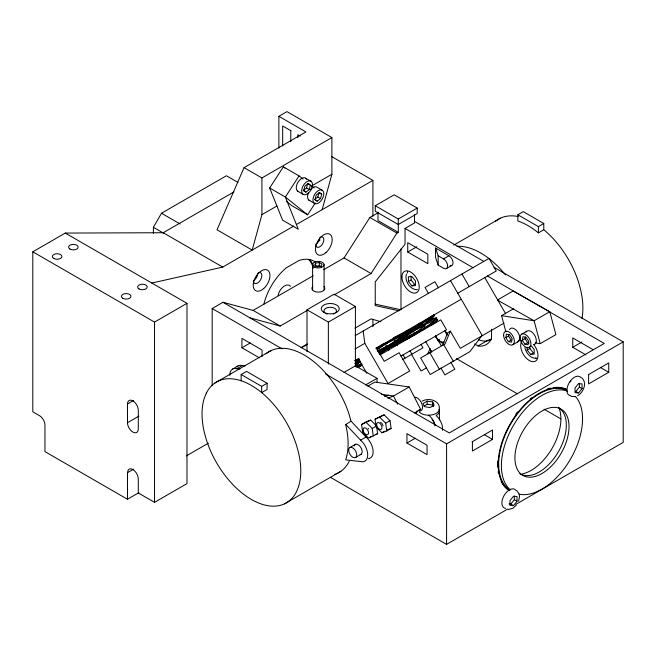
<?xml version="1.0" encoding="UTF-8"?>
<svg xmlns="http://www.w3.org/2000/svg" width="656" height="656" viewBox="0 0 656 656"><rect width="100%" height="100%" fill="white"/><g stroke="black" fill="none" stroke-linecap="round" stroke-linejoin="round"><path stroke-width="0.98" d="M312.6 289.854L312.6 264.663M324.08 289.854L324.08 264.663M372.911 216.193L372.911 180.384L331.78 156.636M377.987 212.183L377.987 220.613L398.274 232.331L398.274 219.014L375.281 205.738L375.281 211.248L398.274 224.516L417.208 213.585L417.208 208.083L394.215 194.807L375.281 205.738M127.477 499.257L127.477 472.705L128.199 469.999L129.06 469.204A7.651 4.42 60 0 1 134.956 471.254A7.651 4.42 60 0 1 138.293 478.954L138.293 492.976L154.529 502.34L186.985 483.603L186.985 303.343L65.264 233.069L32.8 251.806L32.8 411.796L39.565 415.699A7.651 4.42 60 0 1 44.969 425.072L44.969 451.623L127.477 499.257L138.883 492.672M505.817 337.66L506.399 334.15L509.581 334.65L512.164 338.652L511.582 342.161L508.4 341.661L505.817 337.66L508.515 336.093L508.81 334.339M522.332 340.251L522.922 336.749L526.096 337.241L528.687 341.251L528.105 344.753L524.923 344.261L522.332 340.251L525.038 338.693L525.333 336.938M306.541 187.977L307.697 183.639L310.395 185.197L309.238 189.535L305.909 192.134L303.203 190.576L306.541 187.977L309.238 189.535M314.511 199.604L317.84 197.005L318.996 192.667L321.702 194.225L320.546 198.563L317.217 201.162L315.183 199.998M244.065 167.641L261.916 177.948L261.916 214.66L252.183 250.084L217.013 229.789L244.065 167.641L305.926 131.93L278.874 116.317L278.874 148.035M322.153 209.69L331.887 174.266L331.887 137.555L286.984 111.627L278.874 116.317M518.634 501.135L519.527 496.608L519.265 494.411M577.575 395.781C583.323 392.641 587.604 382.874 581.765 377.897M427.86 353.822L430.115 348.361M430.393 352.362L431.148 350.542M442.546 345.351L447.802 332.592L450.336 331.132L460.282 348.361L504.07 323.08M450.336 331.132L445.08 343.883L420.676 357.979L430.238 374.543L469.926 351.624L481.52 336.102M406.384 274.093C404.432 280.94 409.967 289.854 417.429 289.739M315.634 263.105L314.642 265.237L317.348 266.803L321.046 266.229L322.039 264.097L319.333 262.531L315.634 263.105L315.634 266.229L319.333 265.655L321.358 266.828M153.389 233.372L153.389 227.296L161.507 213.241L226.427 175.759L237.964 182.425M323.752 269.657L344.047 257.931L369.869 217.489L378.479 212.519M334.035 294.954L371.099 273.552L396.921 233.11L398.274 232.331M269.673 187.977L285.36 197.038L298.291 229.231L282.605 220.178L269.673 187.977L283.343 166.829L299.038 175.89L303.006 179.063M299.038 175.89L285.36 197.038L307.615 214.815L315.274 202.975M516.297 505.194L512.771 508.31L508.367 509.474M579.379 383.317L579.379 387.065L575.861 391.435L578.543 392.977L582.061 388.606L582.061 383.924L578.543 383.612L575.033 387.983L575.033 392.665L578.543 392.977M509.072 503.915L510.835 504.07L514.345 499.7L514.345 495.952M513.509 505.62L517.026 501.25L517.026 496.567L513.509 496.248L509.999 500.618L509.999 505.309L513.509 505.62L510.835 504.07M421.972 323.818L422.899 322.859M424.645 328.443L425.572 327.483M404.44 335.774L385.08 348.869C402.226 339.972 423.801 331.067 436.527 318.431M355.618 364.638L359.185 361.62M355.552 364.383L357.815 362.604M419.897 323.096L409.09 330.96L397.807 336.831M360.111 361.94L355.101 366.138M421.185 324.507L417.733 326.95M422.907 329.878L423.858 329.132M432.575 315.429L414.403 327.91L375.855 348.074M409.795 332.264L395.527 341.874L377.823 350.812M377.872 348.09L381.915 345.245M376.749 349.919L391.148 340.193M379.184 353.682L386.384 348.631M379.422 354.543L388.869 347.967M414.338 330.099L398.463 341.054L388.59 346.655M359.644 359.718L355.298 362.686M361.833 363.654L357.241 366.778M418.331 328.172L400.127 340.12M358.471 366.975L361.866 364.654M355.38 361.604L359.152 359.029L355.035 360.628M378.168 347.59L379.537 346.671M377.815 348.853L390.402 340.677M392.444 344.621L387.991 347.549L389.533 346.516M380.316 353.584L391.337 346.36M359.144 360.775L357.733 361.677M425.121 325.77L410.467 336.356L389.082 346.827M381.169 345.007L382.538 344.129M433.304 314.913L433.895 314.536M430.705 325.581L435.855 321.907L437.741 319.734L414.608 334.913L379.266 353.24M405.236 335.273L414.198 330.271L425.047 325.811M377.134 348.385L384.375 344.187L407.056 333.1M379.799 353.01L387.048 348.812L409.967 337.578M389.188 347.729L392.206 345.851M393.452 337.873L395.01 336.913M406.909 333.223L387.696 346.245L378.184 351.714M415.879 328.016L434.666 315.085L433.69 316.815L427.81 321.104L433.313 318.463L436.666 317.816L414.354 328.894L384.08 348.451A52.283 14.407 -33 0 1 378.537 351.764M378.643 352.567L416.273 328.763L435.863 319.603M378.496 352.715L380.045 351.788M393.821 344.818L410.968 336.274M377.003 348.352L413.042 329.656M425.842 322.268L427.204 321.481M65.264 233.069L163.221 232.732L233.897 191.929M261.916 177.948L331.887 137.555M261.916 214.66L276.971 205.968M311.518 186.025L331.887 174.266M151.823 283.039L222.728 267.09L293.806 226.049M296.463 224.516L372.911 180.384M32.8 251.806L154.529 322.088L186.985 303.343M212.183 385.695L212.183 308.533L222.999 302.285L253.15 310.411L280.202 326.032L307.557 310.239M398.274 219.014L417.208 208.083M253.15 310.411L313.158 275.766M399.078 310.813L375.24 305.581L375.24 281.867L405.031 244.229L405.031 228.427L414.502 222.958L414.502 214.528M127.477 403.989A7.651 4.42 60 0 1 132.889 400.865A7.651 4.42 60 0 1 138.293 410.238L138.293 428.975A7.651 4.42 60 0 1 132.889 432.099A7.651 4.42 60 0 1 127.477 422.726L127.477 403.989L133.619 400.439M307.008 351.739L307.008 309.788L334.06 294.167L355.396 306.491L355.396 365.835L377.044 378.332L377.044 382.432M262.047 356.569L262.047 350.009L241.941 338.398L241.941 347.762L250.264 342.957M407.737 252.043L427.851 263.655L427.851 254.282L407.737 242.671L407.737 252.043L416.896 246.754M127.477 422.726L138.883 416.142M232.577 369.082L237.989 365.958M229.764 375.298A13.579 7.839 60 0 1 236.882 368.697L242.294 365.572L245.295 365.868M214.717 383.129L271.117 350.566M453.755 245.114L500.487 218.136M307.008 309.788L328.353 322.104L355.396 306.491M241.146 374.519L246.549 371.394L267.082 383.243L267.082 389.492L261.67 392.616L261.67 386.368L241.146 374.519L241.146 380.767M543.783 229.739L538.379 232.864A69.815 40.311 60 0 0 517.846 221.006L517.846 214.766L523.258 211.642L543.783 223.491L543.783 229.739A69.815 40.311 60 0 1 578.625 282.424L580.47 289.058A69.815 40.311 60 0 1 581.979 318.422M448.975 255.774L435.559 248.034L438.151 255.774L443.563 258.899L448.975 255.774A5.74 3.313 60 0 1 452.993 262.17A5.74 3.313 60 0 1 450.024 265.59M408.417 281.522L408.417 276.84L411.935 276.529L415.445 280.899L415.445 285.581L411.935 285.893L408.417 281.522L411.099 279.981L411.099 276.225M301.071 347.573L307.18 344.047M301.317 347.819L307.475 344.261M411.935 285.893L414.608 284.351L411.099 279.981M446.433 268.55L451.836 265.426M354.937 328.189L371.099 318.857L380.792 321.735M261.67 386.368L267.082 383.243M517.846 214.766L538.379 226.615L543.783 223.491M355.15 335.667L488.999 258.39L496.272 270.985L457.773 293.216M127.477 472.705L133.619 469.155M355.068 348.967L364.826 343.334L363.145 331.05M186.312 455.912L208.419 443.153M354.871 360.628L358.816 358.348M376.142 348.344L461.242 299.218M344.056 372.387L355.396 365.835M358.176 367.549L361.382 365.704M380.144 354.871L440.791 319.857L446.531 329.796L400.939 356.118M402.415 359.677L422.981 347.811L420.988 344.351M435.379 336.143L437.905 340.521L439.569 339.562M365.695 384.883L377.044 378.332M367.868 386.097L374.838 382.071L409.188 386.966L420.66 409.385L414.559 412.911M444.153 342.211L442.497 343.17L437.905 340.521M505.891 331.879L501.561 315.659L513.763 308.615M426.351 367.95L421.07 371.001L411.509 354.429M474.657 343.974L478.068 345.942L488.056 340.177M409.188 386.966L393.493 396.027L387.811 398.249M345.605 424.293L360.603 440.127A13.579 7.839 60 0 1 367.721 454.944A13.579 7.839 60 0 1 360.603 461.545L345.696 459.84A69.815 40.311 60 0 0 345.696 424.612L351.017 421.168L366.015 437.003A13.579 7.839 60 0 1 373.051 450.328A13.579 7.839 60 0 1 368.328 458.651M535.271 342.891L540.208 343.662L555.894 334.609L549.785 311.707L534.099 320.768L501.561 315.659M376.683 426.933L377.635 433.698L368.516 438.069L362.645 432.214L361.563 424.489L365.892 421.988L370.673 420.111L375.896 425.318M361.563 424.489L370.673 420.111M508.4 341.661L511.106 340.103L508.515 336.093M521.364 334.347L526.776 331.223M375.035 419.209L384.145 414.838L390.017 420.693L391.099 428.425L386.769 430.926L381.989 432.796L376.118 426.941L375.035 419.209L384.145 414.838M513.131 344.564L518.543 341.44M373.305 436.199L372.223 428.466L376.544 425.974M386.769 430.926L385.687 423.194L390.017 420.693M524.923 344.261L527.629 342.694L529.22 342.949M427.146 401.128L423.095 403.473L424.58 406.671L430.123 407.532L434.174 405.187L432.689 401.989L427.146 401.128L427.146 404.227L423.907 406.097M360.603 440.127L366.015 437.003M349.837 447.556L355.814 444.104M369.385 437.577L371.116 436.576M381.989 432.796L384.588 431.295M531.27 345.81L534.197 349.459L534.197 354.142L530.679 354.453L527.17 350.083L529.851 348.533L529.851 346.663M530.679 354.453L533.361 352.912L529.851 348.533M355.577 457.494L361.554 454.042M284.442 503.882L340.841 471.32M406.941 443.03L427.056 454.641L427.056 445.268L406.941 433.657L406.941 443.03L415.264 438.224M592.86 349.55L572.745 337.938L572.745 347.303L581.905 342.022M325.401 373.895L446.58 443.858L623.2 341.883L623.2 442.398L515.805 504.398M472.164 441.775L492.517 430.016L492.517 439.389L472.402 451L472.402 441.627M588.366 374.683L608.727 362.924L608.727 372.296L588.612 383.908L588.612 374.535M330.706 477.47L446.58 544.373L507.818 509.015M415.01 327.533L417.339 326.204M417.683 332.157L419.233 331.272M381.841 350.755L388.237 347.278M393.657 338.734L407.573 331.969M417.831 326.885L422.981 324.589M388.467 346.737L390.845 345.458M400.365 340.12L420.799 329.976M396.126 342.498L416.781 332.608M399.078 335.692L400.742 334.822M385.818 347.163L388.467 345.786M396.003 336.503L414.108 327.984M385.006 347.565L377.913 351.091M405.474 331.452L417.282 325.761M354.871 363.465L360.078 360.939M356.438 363.621L360.087 361.866M355.732 361.563L357.003 360.956M385.334 348.246L377.881 351.723M393.584 338.783L397.192 337.118M436.56 319.16L437.281 319.16M422.111 401.177C428.278 397.413 440.283 400.267 439.348 409.016A10.709 6.183 0 0 1 431.41 414.986A10.709 6.183 0 0 1 419.356 412.107M384.555 396.618L388.344 395.133M418.766 410.131L420.66 409.385M375.24 434.633L377.635 433.698M386.318 430.303L391.099 428.425M355.855 366.827L359.603 365.466M361.112 364.006L355.626 366.015M358.397 366.187L356.142 366.942M355.404 361.39L356.921 360.841M575.156 396.659L571.155 396.281M424.03 324.376L424.727 324.351M535.829 358.307C530.171 358.299 526.096 352.846 524.915 347.77M236.882 368.697L239.883 368.992M381.374 394.297L393.493 396.027L397.626 404.096M427.146 404.227L432.689 405.08L433.436 406.679M518.511 340.259L521.471 340.718M375.15 304.113L400.98 309.78L400.98 248.985M250.051 317.906L280.202 326.032M549.785 311.707L513.09 290.985L497.396 300.046L534.099 320.768L540.208 343.662M290.78 130.667L282.67 125.985L282.67 145.976M300.243 136.128L297.808 134.726L297.808 137.719M414.453 221.367L483.447 261.203M494.058 267.328L623.2 341.883M405.031 228.427L473.214 267.787M487.383 275.971L604.266 343.449L449.286 432.927L222.999 302.285M305.803 178.268L311.215 181.392A7.651 4.42 -60 0 1 308.008 193.413A7.651 4.42 -60 0 1 301.981 188.6A7.651 4.42 -60 0 1 311.215 181.392M369.869 217.489L396.921 233.11M322.514 190.42A7.651 4.42 -60 0 0 313.289 197.628A7.651 4.42 -60 0 0 319.308 202.442A7.651 4.42 -60 0 0 322.514 190.42L317.102 187.296A7.651 4.42 -60 0 0 310.673 189.363M435.559 248.034L435.559 257.398L438.151 265.139L443.563 268.263A5.74 3.313 60 0 0 447.622 265.926A5.74 3.313 60 0 0 443.563 258.899M317.84 197.005L320.546 198.563M572.745 347.303L585.865 354.88M297.512 191.085L302.924 194.209M600.609 367.614L608.727 372.296M308.812 200.113L314.224 203.237M307.615 214.815L291.928 205.754L286.36 201.31M579.379 387.065L582.061 388.606M344.047 257.931L371.099 273.552M456.396 358.586L517.486 393.862M544.054 409.196L560.88 418.913M161.507 213.241L180.146 223.999M163.221 232.732L222.728 267.09M153.389 227.296L164.041 233.446M484.399 434.707L492.517 439.389M212.183 308.533L282.055 348.877M514.345 499.7L517.026 501.25M241.941 347.762L259.423 357.864M311.756 186.05L314.142 187.952M310.395 185.197L308.222 183.467L304.892 186.066L303.736 190.404L305.909 192.134M321.702 194.225L319.529 192.495L316.2 195.094L315.044 199.432L317.217 201.162M283.343 166.829L284.934 168.1M516.731 490.54L519.06 493.82M379.816 417.339L385.687 423.194M366.351 422.612L372.223 428.466M525.038 338.693L527.629 342.694M484.792 277.611L505.727 313.871M461.947 274.011L469.22 286.606M450.5 280.612L482.283 335.659M438.438 287.828L434.92 281.727L425.022 287.443L428.54 293.544M447.466 334.995L444.94 330.616A9.561 5.519 60 0 1 446.736 335.2M443.727 344.662L453.288 361.235M435.682 336.061L441.217 345.646M450.779 362.21L454.805 369.189L444.907 374.904L440.881 367.926M425.785 341.776L431.82 352.231M429.836 352.69L439.397 369.254M413.001 330.526L414.994 333.978M400.947 335.175L402.948 338.635M409.934 350.73L411.927 354.191M394.026 339.177L395.519 341.768M396.519 343.498L397.511 345.228M403.005 354.732L404.998 358.192M384.924 343.277L388.91 350.197M376.585 348.09L384.236 361.341L399.119 352.748L409.672 371.025L388.032 383.522L364.826 343.334M358.348 358.619L366.827 373.297M351.099 421.488L349.254 414.846A69.815 40.311 60 0 0 266.115 353.699M538.379 226.615L538.379 232.864M527.17 347.27L527.17 350.083M491.598 329.255L491.467 338.447A32.685 18.868 60 0 1 478.068 345.942M446.58 443.858L446.58 544.373M439.438 410.968L439.438 419.914M438.151 255.774L438.151 265.139M432.689 401.989L432.689 405.08M372.911 319.529L372.911 326.696M328.353 322.104L328.353 364.064M319.751 238.759L319.751 240.785M319.333 262.531L319.333 265.655M290.78 130.298L290.78 141.663M154.529 322.088L154.529 502.34M442.472 430.311A45.699 26.379 0 0 0 437.56 416.954L436.174 415.576L437.896 414.28A11.48 6.626 0 0 0 439.044 409.254M432.033 419.463A38.827 22.419 0 0 1 435.19 425.424M324.777 312.699A6.314 3.641 0 0 1 330.247 307.238A6.314 3.641 0 0 1 335.708 312.699M334.708 313.453A6.314 3.641 0 0 1 333.396 314.035M327.09 314.035A6.314 3.641 0 0 1 325.778 313.453M505.669 508.351A10.709 6.183 -60 0 1 504.095 495.501A10.709 6.183 -60 0 1 516.01 490.434M570.704 395.716A10.709 6.183 -60 0 1 569.129 382.858A10.709 6.183 -60 0 1 581.044 377.79M443.579 342.161A9.561 5.519 60 0 1 435.42 336.208M495.485 221.277A69.815 40.311 60 0 1 518.265 216.546M456.994 246.344A69.815 40.311 60 0 1 505.456 274.905M491.451 339.152A30.602 17.671 60 0 1 478.38 339.628M349.254 461.217A69.815 40.311 60 0 1 334.814 474.37M236.914 366.819A13.579 7.839 60 0 1 242.294 365.572M354.199 445.924A5.74 3.313 60 0 1 360.587 447.105A5.74 3.313 60 0 1 360.144 454.624M309.853 200.613A7.651 4.42 -60 0 1 308.525 192.684M298.554 191.585A7.651 4.42 -60 0 1 298.185 181.901A7.651 4.42 -60 0 1 306.565 179.203M428.926 415.346A38.253 22.083 0 0 1 434.953 425.449M391.083 344.351A52.177 13.956 -28 0 1 388.459 345.753M526.022 332.157A7.651 4.42 60 0 1 534.402 334.847A7.651 4.42 60 0 1 534.025 344.539M509.499 329.558A7.651 4.42 60 0 1 517.879 332.256A7.651 4.42 60 0 1 517.502 341.94M417.126 410.918A7.651 4.42 60 0 1 416.175 413.403M414.863 397.159A7.651 4.42 60 0 1 422.054 404.334A7.651 4.42 60 0 1 419.438 411.123M380.529 422.39A3.059 1.763 60 0 1 381.095 422.685M381.644 423.145A3.059 1.763 60 0 1 382.563 424.416M382.866 425.145A3.059 1.763 60 0 1 383.03 425.867M368.172 428.425A3.059 1.763 60 0 1 368.672 429.016M575.41 396.429A57.384 33.128 -60 0 1 570.663 458.839A57.384 33.128 -60 0 1 518.986 494.157M510.442 489.966A57.384 33.128 -60 0 1 513.279 425.711A57.384 33.128 -60 0 1 567.506 391.115M509.113 489.474A57.384 33.128 -60 0 1 510.573 424.145A57.384 33.128 -60 0 1 566.415 390.222M559.371 408.204A38.253 22.083 -60 0 1 557.715 452.902A38.253 22.083 -60 0 1 519.806 473.64M533.656 344.392A12.243 7.068 60 0 1 536.829 359.873A12.243 7.068 60 0 1 525.005 356.708A12.243 7.068 60 0 1 521.832 341.227M558.74 407.228A42.082 24.297 -60 0 1 552.91 446.892A42.082 24.297 -60 0 1 521.955 474.009M508.17 489.811A58.146 33.571 -60 0 1 501.159 481.397M498.511 473.493A58.146 33.571 -60 0 1 498.183 471.721M497.691 467.072A58.146 33.571 -60 0 1 497.691 461.111M515.731 414.313A58.146 33.571 -60 0 1 517.551 411.927M530.179 398.897A58.146 33.571 -60 0 1 531.581 397.766M547.276 389.024A58.146 33.571 -60 0 1 550.605 388.09M553.459 387.565A58.146 33.571 -60 0 1 562.012 387.827M562.889 388.032A58.146 33.571 -60 0 1 566.235 389.229M509.474 490.639A58.146 33.571 -60 0 1 509.794 424.621A58.146 33.571 -60 0 1 566.776 389.541M323.974 286.516A6.503 3.756 0 0 1 318.34 292.15A6.503 3.756 0 0 1 312.707 286.516M570.089 381.989A4.781 2.763 -60 0 1 570.909 381.128M536.977 358.373A12.243 7.068 60 0 1 535.706 357.922M407.368 273.019A12.243 7.068 60 0 1 407.63 271.453M491.106 339.857A32.685 18.868 60 0 1 488.892 339.693M258.653 272.576A6.117 3.534 -60 0 1 260.596 279.817A6.117 3.534 -60 0 1 253.355 281.76M319.751 237.447A5.74 3.313 -60 0 1 323.793 239.391A5.74 3.313 -60 0 1 320.456 246.344A5.74 3.313 -60 0 1 315.831 245.606M319.611 238.743A5.74 3.313 -60 0 1 315.692 244.475M309.698 259.612A42.845 24.739 -60 0 1 313.396 266.229M257.8 273.216A6.117 3.534 -60 0 1 253.478 280.711M263.884 304.179A42.845 24.739 -60 0 1 286.401 267.771L298.997 260.498A42.845 24.739 -60 0 1 315.216 261.949M278.054 295.421A9.561 5.519 -60 0 1 283.704 286.442A9.561 5.519 -60 0 1 290.436 286.385M308.656 259.579A42.082 24.297 -60 0 1 313.322 268.189M206.304 393.223L204.459 397.725A69.815 40.311 60 0 0 204.459 432.96L206.304 439.594A69.815 40.311 60 0 0 251.404 499.454A69.815 40.311 60 0 0 296.504 491.672L298.357 487.17A69.815 40.311 60 0 0 298.357 451.943L296.504 445.301A69.815 40.311 60 0 0 251.404 385.449A69.815 40.311 60 0 0 206.304 393.223M323.884 312.363A8.987 5.191 0 0 0 338.931 310.034A8.987 5.191 0 0 0 327.918 303.679A8.987 5.191 0 0 0 323.884 312.363M348.648 450.18A5.74 3.313 60 0 0 354.74 457.749A5.74 3.313 60 0 0 354.74 449.639A5.74 3.313 60 0 0 348.648 450.18M314.281 267.008A5.74 3.313 0 0 0 323.884 265.524A5.74 3.313 0 0 0 316.856 261.465A5.74 3.313 0 0 0 314.281 267.008M520.126 338.184A7.651 4.42 60 0 0 528.613 347.664A7.651 4.42 60 0 0 527.801 336.413A7.651 4.42 60 0 0 520.126 338.184M503.603 335.593A7.651 4.42 60 0 0 512.09 345.064A7.651 4.42 60 0 0 511.278 333.814A7.651 4.42 60 0 0 503.603 335.593M376.618 425.006A3.829 2.206 60 0 0 381.021 429.401A3.829 2.206 60 0 0 380.201 423.604A3.829 2.206 60 0 0 376.618 425.006M363.145 430.287A3.829 2.206 60 0 0 367.549 434.674A3.829 2.206 60 0 0 366.737 428.876A3.829 2.206 60 0 0 363.145 430.287M547.596 469.581A38.253 22.083 -60 0 0 562.069 409.77A38.253 22.083 -60 0 0 516.247 447.474A38.253 22.083 -60 0 0 547.596 469.581M401.923 276.996A12.243 7.068 60 0 0 414.912 293.142A12.243 7.068 60 0 0 414.912 275.832A12.243 7.068 60 0 0 401.923 276.996M263.761 288.492A11.857 6.847 -60 0 0 267.517 270.124A11.857 6.847 -60 0 0 253.487 282.564A11.857 6.847 -60 0 0 263.761 288.492M325.975 252.576A11.857 6.847 -60 0 0 329.738 234.208A11.857 6.847 -60 0 0 315.708 246.648A11.857 6.847 -60 0 0 325.975 252.576M122.803 298.3A4.781 2.763 0 0 0 130.798 297.061A4.781 2.763 0 0 0 124.943 293.683A4.781 2.763 0 0 0 122.803 298.3M139.031 288.935A4.781 2.763 0 0 0 147.034 287.697A4.781 2.763 0 0 0 141.179 284.31A4.781 2.763 0 0 0 139.031 288.935M53.767 258.448A4.781 2.763 0 0 0 61.762 257.209A4.781 2.763 0 0 0 55.908 253.823A4.781 2.763 0 0 0 53.767 258.448M69.995 249.075A4.781 2.763 0 0 0 77.99 247.837A4.781 2.763 0 0 0 72.135 244.458A4.781 2.763 0 0 0 69.995 249.075"/></g></svg>
